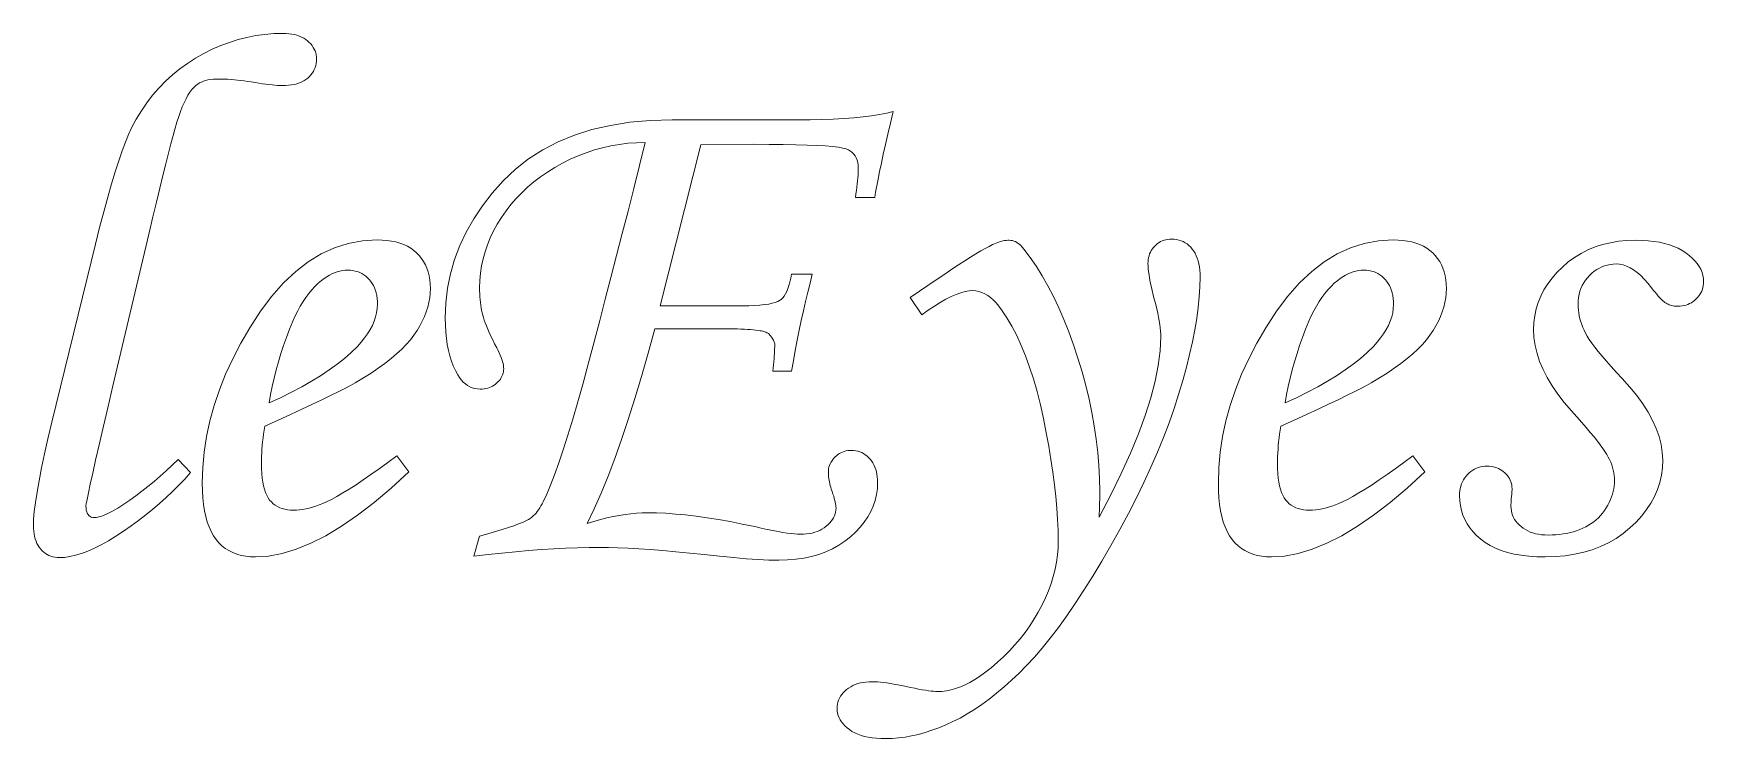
# Model space of a CAD drawing. Extents: x 271.3 to 348.6, y 599.8 to 618.
# Drawn here: x 305.63 to 348.59, y 599.9 to 618.04 of the extents above; entities that cross this region are included whole.
import ezdxf

# ---------------------------------------------------------------- set-up
doc = ezdxf.new("R2010")
doc.units = 0

msp = doc.modelspace()

# ---------------------------------------------------------------- linework, layer by layer
at = {"color": 7, "lineweight": 13}
for points in [[(309.353882, 607.079102), (309.672913, 606.741272), (309.523865, 606.577576), (309.369476, 606.416809), (309.209717, 606.258911), (309.044617, 606.103943), (308.874146, 605.951904), (308.698364, 605.802734), (308.517212, 605.656494), (308.330719, 605.513184), (308.138885, 605.372742), (307.941681, 605.235229), (307.745331, 605.106018), (307.55603, 604.990356), (307.373749, 604.888306), (307.198517, 604.799866), (307.030334, 604.725037), (306.869171, 604.663818), (306.715057, 604.61615), (306.567963, 604.582153), (306.427917, 604.561768), (306.294891, 604.554932), (306.237762, 604.557129), (306.182678, 604.563782), (306.129669, 604.574829), (306.078705, 604.59021), (306.029816, 604.610107), (305.983002, 604.634338), (305.938232, 604.663025), (305.895538, 604.696106), (305.854919, 604.733582), (305.816345, 604.775452), (305.780701, 604.821228), (305.748779, 604.870239), (305.720642, 604.922546), (305.696228, 604.978149), (305.675598, 605.037048), (305.658722, 605.099182), (305.645569, 605.164612), (305.6362, 605.233398), (305.630554, 605.305359), (305.628693, 605.380676), (305.634491, 605.546936), (305.651947, 605.745544), (305.68103, 605.976318), (305.721771, 606.239441), (305.774139, 606.534851), (305.838135, 606.862488), (305.913757, 607.222473), (306.001007, 607.614685), (306.099915, 608.039185), (306.210449, 608.495972), (307.223846, 612.615295), (307.332794, 613.04718), (307.438171, 613.449646), (307.539978, 613.822632), (307.638245, 614.166138), (307.73291, 614.480225), (307.824036, 614.764832), (307.91156, 615.019958), (307.995544, 615.245605), (308.075958, 615.441833), (308.152802, 615.608582), (308.273987, 615.834229), (308.404846, 616.049561), (308.54538, 616.254639), (308.695557, 616.449341), (308.855408, 616.633728), (309.024902, 616.807739), (309.204071, 616.971497), (309.392914, 617.124939), (309.591431, 617.268005), (309.799591, 617.400818), (310.013763, 617.522034), (310.230286, 617.630493), (310.449158, 617.726196), (310.67038, 617.809143), (310.893921, 617.879333), (311.119843, 617.936768), (311.348083, 617.981445), (311.578674, 618.013367), (311.811615, 618.032471), (312.046906, 618.038879), (312.125885, 618.036926), (312.201355, 618.031189), (312.273376, 618.021545), (312.341919, 618.008118), (312.407013, 617.990784), (312.468597, 617.969604), (312.526733, 617.94458), (312.58139, 617.915771), (312.632568, 617.883057), (312.680298, 617.846497), (312.723969, 617.807251), (312.763062, 617.766357), (312.797546, 617.723938), (312.827423, 617.679871), (312.852722, 617.634216), (312.873413, 617.586975), (312.889496, 617.538147), (312.901001, 617.487671), (312.907898, 617.435669), (312.910187, 617.382019), (312.907928, 617.323059), (312.901184, 617.266235), (312.889923, 617.211609), (312.874146, 617.159058), (312.853882, 617.108765), (312.829102, 617.060547), (312.799835, 617.014526), (312.766052, 616.970642), (312.727783, 616.928955), (312.684998, 616.889404), (312.637878, 616.852844), (312.586639, 616.820129), (312.531281, 616.791321), (312.471802, 616.766296), (312.408173, 616.745117), (312.340424, 616.727844), (312.268555, 616.714355), (312.192535, 616.704712), (312.112427, 616.698975), (312.028137, 616.697021), (311.969513, 616.697998), (311.906158, 616.700806), (311.838135, 616.705505), (311.765411, 616.712036), (311.687988, 616.72052), (311.605896, 616.730835), (311.519104, 616.743042), (311.427612, 616.75708), (311.331421, 616.773071), (311.23056, 616.790894), (311.141144, 616.805115), (311.05304, 616.817871), (310.966248, 616.829163), (310.880737, 616.838928), (310.79657, 616.847168), (310.713715, 616.853943), (310.632172, 616.859192), (310.551941, 616.862915), (310.473053, 616.865173), (310.395447, 616.865967), (310.320374, 616.86438), (310.249054, 616.859558), (310.181519, 616.851563), (310.117676, 616.840393), (310.057648, 616.82605), (310.001343, 616.808533), (309.948792, 616.787781), (309.899994, 616.763855), (309.85495, 616.736755), (309.81366, 616.706421), (309.759766, 616.656433), (309.706879, 616.596436), (309.655029, 616.52655), (309.604248, 616.446716), (309.554443, 616.356873), (309.505707, 616.257141), (309.458008, 616.147461), (309.411316, 616.027832), (309.365662, 615.898254), (309.321045, 615.758728), (309.27417, 615.600098), (309.221771, 615.413391), (309.163818, 615.198547), (309.100342, 614.955505), (309.031342, 614.684326), (308.956787, 614.38501), (308.876709, 614.057495), (308.791077, 613.701843), (308.699921, 613.318115), (308.60321, 612.906189), (307.674255, 608.974548), (307.542328, 608.411621), (307.424286, 607.905212), (307.320129, 607.455261), (307.229858, 607.061829), (307.153473, 606.724854), (307.091003, 606.444397), (307.042389, 606.220398), (307.00766, 606.052917), (306.986847, 605.941895), (306.979889, 605.88739), (306.982056, 605.830322), (306.988525, 605.779297), (306.999329, 605.734253), (307.014404, 605.695251), (307.033844, 605.66217), (307.057587, 605.635193), (307.085632, 605.614136), (307.118011, 605.599121), (307.154694, 605.590149), (307.195709, 605.587097), (307.238861, 605.589539), (307.285797, 605.596863), (307.336456, 605.60907), (307.390869, 605.62616), (307.449066, 605.648132), (307.510986, 605.674927), (307.57666, 605.706665), (307.646118, 605.743286), (307.719299, 605.784729), (307.796234, 605.831116), (307.952026, 605.931396), (308.107788, 606.03717), (308.26355, 606.148315), (308.419312, 606.264954), (308.575073, 606.387085), (308.730835, 606.514587), (308.886597, 606.647522), (309.042358, 606.78595), (309.19812, 606.92981)], [(327.266754, 613.816345), (326.76944, 613.816345), (326.783691, 613.910095), (326.796448, 613.999878), (326.807709, 614.085754), (326.817474, 614.167664), (326.825745, 614.245667), (326.832489, 614.319702), (326.837738, 614.389771), (326.841492, 614.455933), (326.84375, 614.518127), (326.844513, 614.576416), (326.84137, 614.648865), (326.83194, 614.716187), (326.816223, 614.778381), (326.79422, 614.835388), (326.76593, 614.887207), (326.731323, 614.933899), (326.69046, 614.975403), (326.643311, 615.01178), (326.589874, 615.042969), (326.530151, 615.069031), (326.44989, 615.091309), (326.334778, 615.111267), (326.184906, 615.128845), (326.000183, 615.144104), (325.78067, 615.156982), (325.526337, 615.167542), (325.237183, 615.175781), (324.913208, 615.181641), (324.554443, 615.18512), (324.160858, 615.18634), (322.790894, 615.176941), (321.749329, 611.02948), (323.691681, 611.02948), (323.86853, 611.030823), (324.031189, 611.034912), (324.179657, 611.041748), (324.313995, 611.05127), (324.434143, 611.063477), (324.540131, 611.078491), (324.631958, 611.09613), (324.709595, 611.116577), (324.773071, 611.139709), (324.822388, 611.165527), (324.863434, 611.196838), (324.90213, 611.236267), (324.938507, 611.283936), (324.972534, 611.339722), (325.004181, 611.403625), (325.033508, 611.475769), (325.060486, 611.55603), (325.085114, 611.64447), (325.107391, 611.741089), (325.12735, 611.845825), (325.662201, 611.845825), (325.602783, 611.616516), (325.544708, 611.38269), (325.487946, 611.144348), (325.432495, 610.901489), (325.378357, 610.654175), (325.325531, 610.402283), (325.274017, 610.145935), (325.223816, 609.885071), (325.174927, 609.619751), (325.12735, 609.349854), (324.648804, 609.349854), (324.657715, 609.436096), (324.66568, 609.518372), (324.672729, 609.596741), (324.678833, 609.671143), (324.68399, 609.741638), (324.688202, 609.808167), (324.691467, 609.870728), (324.693817, 609.929382), (324.695251, 609.98407), (324.695709, 610.034851), (324.694397, 610.055969), (324.69046, 610.078003), (324.683899, 610.101013), (324.674683, 610.124939), (324.662872, 610.14978), (324.648407, 610.175598), (324.631348, 610.202332), (324.611633, 610.230042), (324.589294, 610.258667), (324.564331, 610.288208), (324.550079, 610.302734), (324.533569, 610.316345), (324.514801, 610.329041), (324.493774, 610.340759), (324.47052, 610.351563), (324.444977, 610.361389), (324.417206, 610.3703), (324.387177, 610.378296), (324.354919, 610.385315), (324.320374, 610.391418), (324.266876, 610.40033), (324.207764, 610.408325), (324.143036, 610.415344), (324.072662, 610.421448), (323.996643, 610.426575), (323.915009, 610.430847), (323.827759, 610.434082), (323.734863, 610.436462), (323.636322, 610.437866), (323.532166, 610.438354), (321.608582, 610.438354), (321.440887, 609.814026), (321.271912, 609.217346), (321.101593, 608.648254), (320.929962, 608.10675), (320.757019, 607.592834), (320.582794, 607.106506), (320.407227, 606.647705), (320.230347, 606.216553), (320.052155, 605.812988), (319.87265, 605.437012), (320.045227, 605.488708), (320.213837, 605.534973), (320.37851, 605.575745), (320.539246, 605.611145), (320.696045, 605.641052), (320.848907, 605.665588), (320.997803, 605.684631), (321.142792, 605.698242), (321.283813, 605.70636), (321.420898, 605.709106), (321.651184, 605.705566), (321.891571, 605.694824), (322.14212, 605.677002), (322.402771, 605.652039), (322.673584, 605.619995), (322.954529, 605.58075), (323.245605, 605.534363), (323.546814, 605.480896), (323.858154, 605.420288), (324.179626, 605.352539), (324.346741, 605.315125), (324.502777, 605.281616), (324.647766, 605.252014), (324.781677, 605.22644), (324.90448, 605.204773), (325.016235, 605.187012), (325.116943, 605.173218), (325.206543, 605.163391), (325.285095, 605.157471), (325.352539, 605.155518), (325.433533, 605.157532), (325.511322, 605.163757), (325.585907, 605.174072), (325.657318, 605.188538), (325.725525, 605.207092), (325.790558, 605.229797), (325.852386, 605.256653), (325.911041, 605.287598), (325.966492, 605.322693), (326.018768, 605.361938), (326.066895, 605.403748), (326.109985, 605.446777), (326.14798, 605.490845), (326.180908, 605.536072), (326.208771, 605.582458), (326.231567, 605.629883), (326.249329, 605.678528), (326.261993, 605.728271), (326.269592, 605.779114), (326.272125, 605.831116), (326.270905, 605.862976), (326.267242, 605.898682), (326.261139, 605.938049), (326.252594, 605.981201), (326.241608, 606.028137), (326.22821, 606.078796), (326.212341, 606.13324), (326.194031, 606.191406), (326.173309, 606.253357), (326.150146, 606.319031), (326.135864, 606.365662), (326.123108, 606.411743), (326.111847, 606.457275), (326.102081, 606.502197), (326.093842, 606.54657), (326.087067, 606.590393), (326.081818, 606.633667), (326.078064, 606.676331), (326.075806, 606.718506), (326.075073, 606.760071), (326.076813, 606.802734), (326.082001, 606.844482), (326.090698, 606.885315), (326.102844, 606.925171), (326.118469, 606.964111), (326.137573, 607.002136), (326.160126, 607.039185), (326.186157, 607.075317), (326.215668, 607.110535), (326.248657, 607.144775), (326.284088, 607.17688), (326.320923, 607.205566), (326.359131, 607.230896), (326.398804, 607.252869), (326.43985, 607.271423), (326.4823, 607.286621), (326.526184, 607.298462), (326.571442, 607.306885), (326.618134, 607.311951), (326.666229, 607.31366), (326.723419, 607.311401), (326.778625, 607.304688), (326.831879, 607.293396), (326.883179, 607.277649), (326.932465, 607.257385), (326.979797, 607.232605), (327.025177, 607.203308), (327.068573, 607.169556), (327.110016, 607.131226), (327.149475, 607.08844), (327.186005, 607.041931), (327.218719, 606.992371), (327.247559, 606.939819), (327.272583, 606.884277), (327.293732, 606.825745), (327.311035, 606.76416), (327.324524, 606.699646), (327.334137, 606.63208), (327.339905, 606.561523), (327.341827, 606.487915), (327.334839, 606.330383), (327.313843, 606.176758), (327.2789, 606.0271), (327.22998, 605.881409), (327.167053, 605.739624), (327.090149, 605.601746), (326.999268, 605.467834), (326.894409, 605.337891), (326.775574, 605.211914), (326.642761, 605.089783), (326.498474, 604.975708), (326.345306, 604.873596), (326.183197, 604.783508), (326.012207, 604.705444), (325.832275, 604.639404), (325.643433, 604.585327), (325.445679, 604.543335), (325.239014, 604.513306), (325.023438, 604.4953), (324.79892, 604.489258), (324.675629, 604.490295), (324.545959, 604.493408), (324.409882, 604.498535), (324.267456, 604.505798), (324.118622, 604.515076), (323.96344, 604.526428), (323.801849, 604.539856), (323.633881, 604.555359), (323.459534, 604.572876), (323.278809, 604.592468), (322.884888, 604.635254), (322.510132, 604.673584), (322.15451, 604.707336), (321.818024, 604.736633), (321.500671, 604.761414), (321.202454, 604.781677), (320.923401, 604.797424), (320.663483, 604.808655), (320.422699, 604.81543), (320.20108, 604.817688), (319.91864, 604.81543), (319.626801, 604.808655), (319.325592, 604.797424), (319.015015, 604.781677), (318.695038, 604.761414), (318.365692, 604.736633), (318.026947, 604.707336), (317.678833, 604.673584), (317.32132, 604.635254), (316.954407, 604.592468), (317.104553, 605.108582), (317.316895, 605.168884), (317.511047, 605.225891), (317.686981, 605.279602), (317.844727, 605.330017), (317.984253, 605.377197), (318.105591, 605.421021), (318.20871, 605.461609), (318.29361, 605.498901), (318.360321, 605.532959), (318.408844, 605.56366), (318.447601, 605.594116), (318.485046, 605.627258), (318.521179, 605.663147), (318.555969, 605.701782), (318.589478, 605.743103), (318.621674, 605.78717), (318.652527, 605.833984), (318.682098, 605.883423), (318.710327, 605.935669), (318.737274, 605.990601), (318.830017, 606.186829), (318.928131, 606.418884), (319.031586, 606.686768), (319.140381, 606.990479), (319.254517, 607.330078), (319.374023, 607.705505), (319.498871, 608.11676), (319.629059, 608.563904), (319.764587, 609.046875), (319.905487, 609.565674), (320.049286, 610.105408), (320.193573, 610.651123), (320.338318, 611.202881), (320.483521, 611.76062), (320.629181, 612.324402), (320.77533, 612.894165), (320.921936, 613.46991), (321.069031, 614.051697), (321.216583, 614.639465), (321.364624, 615.233215), (321.140625, 615.227905), (320.919098, 615.211853), (320.699982, 615.18512), (320.483337, 615.147644), (320.269104, 615.099548), (320.057312, 615.04071), (319.847961, 614.97113), (319.641052, 614.89093), (319.436615, 614.799988), (319.234589, 614.698364), (319.038177, 614.588196), (318.850616, 614.471497), (318.671875, 614.348328), (318.501923, 614.218689), (318.34082, 614.082581), (318.188538, 613.940002), (318.045044, 613.790955), (317.9104, 613.635437), (317.784576, 613.47345), (317.667542, 613.304932), (317.560577, 613.132324), (317.464874, 612.957947), (317.380432, 612.781799), (317.307251, 612.603821), (317.2453, 612.424072), (317.194641, 612.242554), (317.155212, 612.059265), (317.127075, 611.874146), (317.110199, 611.687317), (317.104553, 611.498657), (317.105347, 611.419006), (317.107758, 611.34137), (317.111725, 611.265869), (317.11731, 611.192383), (317.124512, 611.120972), (317.13327, 611.051636), (317.143646, 610.984375), (317.155609, 610.919128), (317.169159, 610.855957), (317.184326, 610.794922), (317.202271, 610.732422), (317.224274, 610.665039), (317.250336, 610.592773), (317.280396, 610.515625), (317.314514, 610.433655), (317.352661, 610.346741), (317.394836, 610.255005), (317.44104, 610.158325), (317.491302, 610.056824), (317.545563, 609.950378), (317.579437, 609.885925), (317.609741, 609.823914), (317.636505, 609.764343), (317.659668, 609.707153), (317.679291, 609.652466), (317.695343, 609.60022), (317.707825, 609.550354), (317.716736, 609.502991), (317.722076, 609.458069), (317.723846, 609.415527), (317.722107, 609.374756), (317.716919, 609.334839), (317.708252, 609.295898), (317.696075, 609.257874), (317.68045, 609.220825), (317.661377, 609.184692), (317.638794, 609.149536), (317.612762, 609.115295), (317.583252, 609.08197), (317.550262, 609.049561), (317.51474, 609.019287), (317.477631, 608.992188), (317.438934, 608.968262), (317.398621, 608.94751), (317.35675, 608.929932), (317.313232, 608.915588), (317.268158, 608.904419), (317.221466, 608.896484), (317.173187, 608.891663), (317.123322, 608.890076), (317.051636, 608.893738), (316.982941, 608.904724), (316.917267, 608.923035), (316.854584, 608.948608), (316.794891, 608.981567), (316.73822, 609.02179), (316.68457, 609.069397), (316.633881, 609.124268), (316.586212, 609.186523), (316.541565, 609.256042), (316.480927, 609.366821), (316.426697, 609.485352), (316.378845, 609.611572), (316.337372, 609.745483), (316.302277, 609.887085), (316.27356, 610.036377), (316.251221, 610.193359), (316.235291, 610.358032), (316.225708, 610.530396), (316.222534, 610.710449), (316.237427, 611.100525), (316.282196, 611.482483), (316.356812, 611.856445), (316.461243, 612.22229), (316.59552, 612.580078), (316.759613, 612.92981), (316.953583, 613.271484), (317.177368, 613.605042), (317.431, 613.930542), (317.714478, 614.247986), (318.026489, 614.545715), (318.365692, 614.812134), (318.732117, 615.04718), (319.125732, 615.250854), (319.54657, 615.423279), (319.994629, 615.56427), (320.46991, 615.67395), (320.972382, 615.752319), (321.502075, 615.799316), (322.05899, 615.815002), (325.277466, 615.815002), (325.602783, 615.817139), (325.910675, 615.823608), (326.20108, 615.834412), (326.47406, 615.849548), (326.729553, 615.868958), (326.967621, 615.8927), (327.188202, 615.920776), (327.391357, 615.953125), (327.577057, 615.989807), (327.7453, 616.030823), (327.672974, 615.728333), (327.606049, 615.443787), (327.544586, 615.177307), (327.488586, 614.928833), (327.437988, 614.698364), (327.392853, 614.485962), (327.35318, 614.291504), (327.318909, 614.115112), (327.290131, 613.956726)], [(314.974518, 607.172913), (315.28418, 606.760071), (314.830963, 606.344666), (314.390869, 605.972961), (313.963928, 605.64502), (313.55014, 605.360779), (313.149475, 605.1203), (312.761932, 604.923523), (312.387543, 604.770508), (312.026276, 604.661194), (311.678162, 604.595581), (311.34317, 604.57373), (311.213074, 604.578247), (311.089233, 604.591736), (310.97171, 604.614258), (310.860474, 604.645813), (310.755524, 604.68634), (310.65686, 604.73584), (310.564484, 604.794434), (310.478394, 604.862), (310.39859, 604.938538), (310.325073, 605.024109), (310.258209, 605.119629), (310.198395, 605.226074), (310.145599, 605.343323), (310.099854, 605.471497), (310.061157, 605.610596), (310.02948, 605.760559), (310.004852, 605.921387), (309.987274, 606.093079), (309.976715, 606.275696), (309.973206, 606.469177), (309.985382, 606.870605), (310.021973, 607.271606), (310.082977, 607.672302), (310.168365, 608.072571), (310.278137, 608.472534), (310.412323, 608.87207), (310.570923, 609.27124), (310.753876, 609.670044), (310.961243, 610.06842), (311.193024, 610.466492), (311.472382, 610.896118), (311.762421, 611.280579), (312.063141, 611.619812), (312.374573, 611.913757), (312.696716, 612.162537), (313.029541, 612.366028), (313.373077, 612.524353), (313.727295, 612.63739), (314.092224, 612.705261), (314.467834, 612.727905), (314.597931, 612.724548), (314.721741, 612.714539), (314.839264, 612.697876), (314.9505, 612.674561), (315.05545, 612.644592), (315.154114, 612.607971), (315.246521, 612.564636), (315.332611, 612.514709), (315.412415, 612.458069), (315.485931, 612.394775), (315.552795, 612.325684), (315.61261, 612.251587), (315.665375, 612.172546), (315.711121, 612.088501), (315.749817, 611.999512), (315.781494, 611.905518), (315.806122, 611.80658), (315.82373, 611.702637), (315.83429, 611.59375), (315.837799, 611.479858), (315.833588, 611.358093), (315.820923, 611.236694), (315.799805, 611.115601), (315.770233, 610.994934), (315.732239, 610.874634), (315.685791, 610.754761), (315.63089, 610.635193), (315.567566, 610.516052), (315.495789, 610.397217), (315.415558, 610.278809), (315.324432, 610.160095), (315.220001, 610.040466), (315.102234, 609.919922), (314.971161, 609.798401), (314.826752, 609.675903), (314.669006, 609.552551), (314.497955, 609.428223), (314.313568, 609.302917), (314.115845, 609.176758), (313.904816, 609.049561), (313.7836, 608.982666), (313.637573, 608.905823), (313.466797, 608.819031), (313.271271, 608.72229), (313.050934, 608.615601), (312.805847, 608.498962), (312.53598, 608.372375), (312.241333, 608.23584), (311.921936, 608.089417), (311.577759, 607.932983), (311.561707, 607.832092), (311.547333, 607.732178), (311.534668, 607.633179), (311.523712, 607.535095), (311.514404, 607.437988), (311.506805, 607.341797), (311.500885, 607.246582), (311.496674, 607.152283), (311.494141, 607.058899), (311.493286, 606.966492), (311.495422, 606.83728), (311.50174, 606.716125), (311.512299, 606.603088), (311.527069, 606.498047), (311.546082, 606.401123), (311.569305, 606.312256), (311.596741, 606.231506), (311.628418, 606.158752), (311.664307, 606.094116), (311.704407, 606.037537), (311.748566, 605.98761), (311.79657, 605.942932), (311.848419, 605.903503), (311.904114, 605.869385), (311.963623, 605.840454), (312.027008, 605.816833), (312.094238, 605.798462), (312.165344, 605.785278), (312.240265, 605.777405), (312.319031, 605.77478), (312.396729, 605.776978), (312.475922, 605.783447), (312.55661, 605.794189), (312.638824, 605.809326), (312.722534, 605.828735), (312.807709, 605.852478), (312.894409, 605.880554), (312.982635, 605.912903), (313.072327, 605.949585), (313.163544, 605.990601), (313.293121, 606.05481), (313.434143, 606.130981), (313.586639, 606.219177), (313.750549, 606.319397), (313.925934, 606.431641), (314.112762, 606.555847), (314.311035, 606.692139), (314.520752, 606.840393), (314.741913, 607.00061)], [(328.477203, 610.80426), (328.176941, 611.2453), (328.871307, 611.714478), (329.067993, 611.848389), (329.252655, 611.972351), (329.425293, 612.086304), (329.585938, 612.190369), (329.734589, 612.284485), (329.871216, 612.368652), (329.995819, 612.442932), (330.108398, 612.507202), (330.209015, 612.561523), (330.297577, 612.605896), (330.344116, 612.627258), (330.389923, 612.646423), (330.434967, 612.66333), (330.479248, 612.677979), (330.522797, 612.690369), (330.565582, 612.7005), (330.607605, 612.708374), (330.648895, 612.713989), (330.689423, 612.717346), (330.729218, 612.718506), (330.768433, 612.716248), (330.807281, 612.709473), (330.845764, 612.698242), (330.88385, 612.682434), (330.92157, 612.66217), (330.958923, 612.63739), (330.995911, 612.608154), (331.032501, 612.574341), (331.068726, 612.536072), (331.104553, 612.493286), (331.26709, 612.27771), (331.424347, 612.047607), (331.576355, 611.802917), (331.723114, 611.543701), (331.864624, 611.269958), (332.000854, 610.981628), (332.131836, 610.678772), (332.257568, 610.361389), (332.378082, 610.02948), (332.493286, 609.682983), (332.600281, 609.330322), (332.695984, 608.979797), (332.780426, 608.631409), (332.853607, 608.285217), (332.915558, 607.941162), (332.966217, 607.599304), (333.005615, 607.259583), (333.033783, 606.921997), (333.050659, 606.586609), (333.056305, 606.253357), (333.056122, 606.207947), (333.055542, 606.15802), (333.054596, 606.103577), (333.053284, 606.044678), (333.051605, 605.981201), (333.04953, 605.913269), (333.047119, 605.840881), (333.044281, 605.763916), (333.041107, 605.682434), (333.037537, 605.596497), (333.338837, 606.168152), (333.608398, 606.715759), (333.846283, 607.23938), (334.052429, 607.738892), (334.226868, 608.214478), (334.369598, 608.666016), (334.480591, 609.093506), (334.559875, 609.497009), (334.607483, 609.876465), (334.623322, 610.231873), (334.621735, 610.305542), (334.616943, 610.383911), (334.608948, 610.46698), (334.597809, 610.554688), (334.583435, 610.647095), (334.565887, 610.744202), (334.545166, 610.846069), (334.52124, 610.952515), (334.49411, 611.063721), (334.463806, 611.179626), (334.431702, 611.307251), (334.403015, 611.427368), (334.377655, 611.539917), (334.355713, 611.64502), (334.337128, 611.742615), (334.32193, 611.832703), (334.31012, 611.915283), (334.301666, 611.990356), (334.2966, 612.057922), (334.294922, 612.117981), (334.296631, 612.171448), (334.301849, 612.223022), (334.310516, 612.272766), (334.322693, 612.320618), (334.338318, 612.366638), (334.357391, 612.410706), (334.379974, 612.452942), (334.406006, 612.493286), (334.435516, 612.531738), (334.468506, 612.568359), (334.504089, 612.602234), (334.541504, 612.632568), (334.580688, 612.659302), (334.621643, 612.682434), (334.664368, 612.702087), (334.708893, 612.71814), (334.755188, 612.730591), (334.803284, 612.739502), (334.85318, 612.744873), (334.904816, 612.746643), (334.969238, 612.74408), (335.031128, 612.736511), (335.090485, 612.723816), (335.147278, 612.706116), (335.201569, 612.683289), (335.253326, 612.655457), (335.302551, 612.622498), (335.349213, 612.584473), (335.393372, 612.541443), (335.434998, 612.493286), (335.473328, 612.440491), (335.507629, 612.383301), (335.537872, 612.321838), (335.564087, 612.256104), (335.586304, 612.185974), (335.604431, 612.111572), (335.618561, 612.032837), (335.628662, 611.949829), (335.634705, 611.862427), (335.636719, 611.770752), (335.631195, 611.522705), (335.614594, 611.262756), (335.586914, 610.990845), (335.548157, 610.707092), (335.498322, 610.411377), (335.437439, 610.103699), (335.365448, 609.78418), (335.28241, 609.452698), (335.188293, 609.109314), (335.083099, 608.754028), (334.966064, 608.390015), (334.836334, 608.02063), (334.693939, 607.645752), (334.538879, 607.265442), (334.371155, 606.8797), (334.190735, 606.488464), (333.997681, 606.091858), (333.791962, 605.689758), (333.573547, 605.282288), (333.342499, 604.869324), (333.107147, 604.464294), (332.875946, 604.080688), (332.648865, 603.718506), (332.425934, 603.377686), (332.207092, 603.058289), (331.992401, 602.760315), (331.78186, 602.483643), (331.575409, 602.228455), (331.373108, 601.994629), (331.174927, 601.782166), (330.979462, 601.586121), (330.785339, 601.40155), (330.592499, 601.228455), (330.401001, 601.066772), (330.210785, 600.916565), (330.021912, 600.777771), (329.83432, 600.650452), (329.648071, 600.534546), (329.463135, 600.430115), (329.27948, 600.337097), (329.097504, 600.254211), (328.91748, 600.180054), (328.739441, 600.114624), (328.563354, 600.057861), (328.389252, 600.009888), (328.217102, 599.970581), (328.046936, 599.940063), (327.878723, 599.918274), (327.712524, 599.905151), (327.548248, 599.900818), (327.427429, 599.903076), (327.312744, 599.909973), (327.204132, 599.921509), (327.101593, 599.937561), (327.005188, 599.958252), (326.914886, 599.983582), (326.830658, 600.013428), (326.752563, 600.047913), (326.680542, 600.087036), (326.614624, 600.130676), (326.554871, 600.177551), (326.501434, 600.226196), (326.454285, 600.276672), (326.413422, 600.328857), (326.378845, 600.382874), (326.350555, 600.43866), (326.328552, 600.496216), (326.312836, 600.555542), (326.303406, 600.616699), (326.300262, 600.679626), (326.302704, 600.735107), (326.310028, 600.789001), (326.322205, 600.84137), (326.339294, 600.892029), (326.361267, 600.941162), (326.388092, 600.988708), (326.4198, 601.034668), (326.456421, 601.078979), (326.497864, 601.121704), (326.54425, 601.162842), (326.594727, 601.201172), (326.64859, 601.235474), (326.705811, 601.265747), (326.766418, 601.291992), (326.830414, 601.314148), (326.897797, 601.332336), (326.968567, 601.346436), (327.042664, 601.356506), (327.120178, 601.36261), (327.20108, 601.364624), (327.267212, 601.363403), (327.338074, 601.359741), (327.413605, 601.353638), (327.493835, 601.345093), (327.578735, 601.334106), (327.668365, 601.320679), (327.762665, 601.30481), (327.861664, 601.28656), (327.965332, 601.265808), (328.07373, 601.242615), (328.188202, 601.217651), (328.295166, 601.195313), (328.394653, 601.175598), (328.486603, 601.158569), (328.571045, 601.144104), (328.64798, 601.132263), (328.717438, 601.123047), (328.779358, 601.116516), (328.833771, 601.112549), (328.880707, 601.111267), (328.995819, 601.116028), (329.112274, 601.130371), (329.230042, 601.154297), (329.349121, 601.187805), (329.469513, 601.230896), (329.591217, 601.283508), (329.714233, 601.345764), (329.838562, 601.417542), (329.964203, 601.498901), (330.091156, 601.589783), (330.262054, 601.723694), (330.425751, 601.862671), (330.582214, 602.006714), (330.731476, 602.155823), (330.873474, 602.309998), (331.008301, 602.469238), (331.135864, 602.633545), (331.256195, 602.802917), (331.369293, 602.977356), (331.475189, 603.15686), (331.572357, 603.33905), (331.659302, 603.521667), (331.736023, 603.704651), (331.80249, 603.888), (331.858734, 604.071716), (331.904785, 604.255798), (331.940582, 604.440308), (331.966125, 604.625122), (331.981476, 604.810364), (331.986603, 604.995972), (331.982788, 605.262085), (331.971375, 605.538696), (331.952393, 605.825867), (331.925781, 606.123474), (331.891602, 606.431641), (331.849792, 606.750305), (331.800385, 607.079468), (331.743378, 607.419128), (331.678772, 607.769348), (331.606567, 608.130005), (331.527405, 608.487366), (331.441986, 608.827393), (331.35025, 609.150208), (331.252258, 609.455688), (331.147949, 609.743958), (331.037354, 610.014954), (330.920502, 610.268677), (330.797333, 610.505127), (330.667908, 610.724365), (330.532166, 610.92627), (330.46225, 611.020752), (330.391418, 611.105286), (330.319641, 611.179871), (330.246918, 611.244568), (330.173248, 611.299255), (330.098663, 611.343994), (330.023132, 611.378845), (329.946655, 611.403687), (329.869232, 611.41864), (329.790894, 611.423584), (329.694977, 611.417419), (329.591217, 611.398804), (329.479553, 611.367859), (329.359985, 611.324524), (329.232574, 611.268738), (329.09726, 611.200623), (328.954071, 611.120117), (328.803009, 611.027222), (328.644043, 610.921936)], [(341.107239, 607.172913), (341.41687, 606.760071), (340.963684, 606.344666), (340.52359, 605.972961), (340.096649, 605.64502), (339.682831, 605.360779), (339.282166, 605.1203), (338.894653, 604.923523), (338.520233, 604.770508), (338.158966, 604.661194), (337.810852, 604.595581), (337.475861, 604.57373), (337.345764, 604.578247), (337.221954, 604.591736), (337.104431, 604.614258), (336.993195, 604.645813), (336.888245, 604.68634), (336.789551, 604.73584), (336.697205, 604.794434), (336.611084, 604.862), (336.531281, 604.938538), (336.457764, 605.024109), (336.39093, 605.119629), (336.331085, 605.226074), (336.27832, 605.343323), (336.232574, 605.471497), (336.193848, 605.610596), (336.162201, 605.760559), (336.137573, 605.921387), (336.119965, 606.093079), (336.109406, 606.275696), (336.105896, 606.469177), (336.118103, 606.870605), (336.154694, 607.271606), (336.215698, 607.672302), (336.301086, 608.072571), (336.410858, 608.472534), (336.545044, 608.87207), (336.703613, 609.27124), (336.886597, 609.670044), (337.093964, 610.06842), (337.325745, 610.466492), (337.605072, 610.896118), (337.895111, 611.280579), (338.195862, 611.619812), (338.507294, 611.913757), (338.829407, 612.162537), (339.162262, 612.366028), (339.505768, 612.524353), (339.859985, 612.63739), (340.224915, 612.705261), (340.600525, 612.727905), (340.730652, 612.724548), (340.854431, 612.714539), (340.971985, 612.697876), (341.083221, 612.674561), (341.188171, 612.644592), (341.286835, 612.607971), (341.379211, 612.564636), (341.465302, 612.514709), (341.545105, 612.458069), (341.618622, 612.394775), (341.685486, 612.325684), (341.7453, 612.251587), (341.798096, 612.172546), (341.843842, 612.088501), (341.882538, 611.999512), (341.914215, 611.905518), (341.938843, 611.80658), (341.956421, 611.702637), (341.96698, 611.59375), (341.97052, 611.479858), (341.966278, 611.358093), (341.953613, 611.236694), (341.932495, 611.115601), (341.902954, 610.994934), (341.864929, 610.874634), (341.818481, 610.754761), (341.763611, 610.635193), (341.700256, 610.516052), (341.628479, 610.397217), (341.548248, 610.278809), (341.457153, 610.160095), (341.352722, 610.040466), (341.234924, 609.919922), (341.103851, 609.798401), (340.959442, 609.675903), (340.801697, 609.552551), (340.630646, 609.428223), (340.446289, 609.302917), (340.248566, 609.176758), (340.037537, 609.049561), (339.91629, 608.982666), (339.770294, 608.905823), (339.599518, 608.819031), (339.403961, 608.72229), (339.183655, 608.615601), (338.938538, 608.498962), (338.668701, 608.372375), (338.374054, 608.23584), (338.054626, 608.089417), (337.710449, 607.932983), (337.694397, 607.832092), (337.680054, 607.732178), (337.667389, 607.633179), (337.656403, 607.535095), (337.647125, 607.437988), (337.639526, 607.341797), (337.633606, 607.246582), (337.629395, 607.152283), (337.626831, 607.058899), (337.626007, 606.966492), (337.628113, 606.83728), (337.63446, 606.716125), (337.64502, 606.603088), (337.65979, 606.498047), (337.678772, 606.401123), (337.702026, 606.312256), (337.729462, 606.231506), (337.761108, 606.158752), (337.796997, 606.094116), (337.837128, 606.037537), (337.881287, 605.98761), (337.92926, 605.942932), (337.98111, 605.903503), (338.036804, 605.869385), (338.096344, 605.840454), (338.159729, 605.816833), (338.226959, 605.798462), (338.298035, 605.785278), (338.372955, 605.777405), (338.451721, 605.77478), (338.529419, 605.776978), (338.608643, 605.783447), (338.689331, 605.794189), (338.771515, 605.809326), (338.855225, 605.828735), (338.94043, 605.852478), (339.02713, 605.880554), (339.115326, 605.912903), (339.205017, 605.949585), (339.296234, 605.990601), (339.425842, 606.05481), (339.566864, 606.130981), (339.71933, 606.219177), (339.88327, 606.319397), (340.058655, 606.431641), (340.245483, 606.555847), (340.443726, 606.692139), (340.653442, 606.840393), (340.874634, 607.00061)], [(346.840485, 612.718506), (347.003693, 612.715271), (347.159332, 612.705566), (347.307343, 612.689331), (347.447754, 612.666687), (347.580597, 612.637573), (347.705811, 612.601929), (347.823425, 612.559875), (347.933472, 612.511292), (348.035889, 612.456299), (348.130676, 612.394775), (348.217163, 612.329041), (348.294525, 612.261353), (348.362793, 612.19165), (348.421936, 612.119995), (348.472015, 612.046387), (348.51297, 611.970825), (348.54483, 611.89325), (348.567566, 611.813721), (348.581238, 611.732239), (348.585785, 611.648804), (348.583862, 611.598755), (348.578094, 611.550049), (348.568481, 611.502686), (348.554993, 611.456604), (348.537689, 611.411865), (348.516541, 611.368408), (348.491516, 611.326294), (348.462677, 611.285461), (348.429962, 611.245972), (348.393433, 611.207764), (348.354156, 611.172119), (348.313293, 611.140198), (348.270813, 611.112061), (348.226776, 611.087646), (348.181122, 611.067017), (348.133881, 611.05011), (348.085052, 611.036987), (348.034607, 611.027588), (347.982574, 611.021973), (347.928955, 611.020081), (347.893768, 611.020874), (347.859497, 611.023315), (347.826202, 611.027283), (347.793823, 611.032837), (347.76239, 611.040039), (347.731903, 611.048828), (347.702332, 611.059204), (347.673706, 611.071167), (347.646057, 611.084717), (347.619293, 611.099854), (347.591919, 611.118225), (347.562256, 611.141357), (347.530334, 611.16925), (347.496185, 611.201965), (347.459778, 611.239441), (347.421112, 611.281738), (347.380188, 611.328796), (347.337036, 611.380615), (347.291626, 611.437256), (347.243958, 611.498657), (347.1521, 611.614563), (347.060425, 611.718201), (346.968933, 611.809692), (346.877625, 611.888977), (346.78653, 611.956116), (346.695618, 612.010986), (346.604858, 612.05365), (346.514313, 612.084167), (346.42395, 612.102478), (346.333771, 612.108582), (346.257721, 612.105591), (346.183472, 612.096741), (346.110962, 612.08197), (346.040283, 612.061279), (345.971344, 612.034668), (345.904205, 612.002136), (345.838867, 611.963745), (345.775269, 611.919434), (345.713501, 611.869141), (345.653473, 611.812988), (345.597321, 611.752441), (345.547058, 611.688965), (345.502747, 611.622559), (345.464294, 611.553284), (345.431793, 611.481079), (345.405212, 611.405945), (345.384521, 611.327942), (345.36972, 611.247009), (345.36087, 611.163147), (345.35791, 611.076416), (345.359802, 610.999695), (345.365417, 610.923462), (345.374786, 610.847656), (345.387939, 610.7724), (345.404816, 610.697571), (345.425476, 610.623169), (345.44986, 610.549316), (345.478027, 610.475891), (345.509918, 610.402893), (345.545563, 610.330444), (345.588837, 610.253723), (345.643524, 610.168091), (345.709686, 610.073547), (345.787292, 609.970093), (345.876343, 609.857727), (345.976837, 609.73645), (346.088776, 609.606262), (346.212158, 609.467163), (346.347015, 609.319153), (346.493286, 609.16217), (346.691193, 608.941895), (346.868256, 608.723816), (347.024475, 608.507996), (347.159882, 608.294434), (347.274475, 608.08313), (347.368195, 607.874023), (347.441101, 607.667236), (347.493164, 607.462646), (347.524414, 607.260376), (347.534851, 607.060303), (347.526398, 606.863892), (347.501068, 606.672424), (347.458862, 606.485901), (347.399719, 606.304382), (347.32373, 606.127869), (347.230835, 605.956238), (347.121033, 605.789673), (346.994385, 605.628052), (346.8508, 605.471375), (346.690338, 605.319702), (346.516571, 605.177979), (346.333008, 605.051147), (346.139709, 604.93927), (345.936676, 604.842285), (345.723846, 604.760193), (345.501282, 604.693054), (345.268951, 604.640869), (345.026855, 604.603577), (344.775024, 604.581177), (344.513397, 604.57373), (344.295807, 604.578247), (344.089661, 604.591919), (343.894958, 604.614685), (343.71167, 604.646545), (343.539886, 604.6875), (343.379517, 604.737549), (343.230591, 604.796692), (343.09314, 604.86499), (342.967102, 604.942322), (342.852539, 605.028809), (342.749146, 605.121948), (342.656616, 605.219299), (342.574982, 605.320862), (342.504242, 605.426697), (342.444366, 605.536682), (342.395386, 605.65094), (342.3573, 605.769409), (342.330078, 605.89209), (342.313751, 606.018982), (342.308319, 606.150146), (342.310364, 606.214661), (342.316559, 606.276978), (342.326904, 606.337036), (342.341339, 606.394836), (342.359924, 606.450378), (342.382629, 606.503723), (342.409454, 606.554749), (342.44043, 606.603516), (342.475525, 606.650085), (342.51474, 606.694336), (342.556976, 606.735352), (342.601074, 606.772034), (342.647034, 606.804443), (342.694916, 606.832458), (342.744629, 606.856201), (342.796234, 606.875671), (342.849731, 606.890747), (342.90509, 606.90155), (342.962341, 606.90802), (343.021454, 606.910156), (343.073242, 606.908447), (343.123535, 606.903259), (343.172333, 606.894531), (343.219604, 606.882385), (343.265411, 606.86676), (343.309692, 606.847717), (343.352478, 606.825134), (343.393768, 606.799072), (343.433563, 606.769592), (343.471863, 606.736572), (343.507507, 606.701233), (343.539398, 606.664734), (343.567566, 606.626953), (343.591949, 606.587952), (343.61261, 606.547729), (343.629486, 606.506348), (343.642639, 606.463684), (343.652008, 606.4198), (343.657654, 606.374695), (343.659515, 606.32843), (343.659332, 606.309082), (343.658752, 606.288635), (343.657837, 606.267029), (343.656525, 606.244324), (343.654816, 606.22052), (343.652771, 606.195557), (343.65033, 606.169434), (343.647522, 606.142273), (343.644318, 606.113892), (343.640747, 606.084473), (343.638977, 606.060425), (343.63736, 606.03717), (343.635956, 606.014648), (343.634735, 605.992859), (343.633728, 605.971863), (343.632874, 605.951599), (343.632202, 605.932068), (343.631744, 605.913269), (343.63147, 605.895264), (343.631348, 605.877991), (343.633972, 605.817017), (343.641876, 605.757874), (343.655029, 605.700684), (343.673401, 605.645325), (343.697052, 605.591797), (343.725952, 605.540222), (343.760101, 605.490479), (343.7995, 605.442627), (343.844177, 605.396667), (343.894104, 605.352539), (343.946655, 605.311523), (344.00293, 605.274841), (344.062988, 605.242493), (344.126801, 605.214417), (344.194366, 605.190674), (344.265686, 605.171265), (344.340759, 605.156128), (344.419556, 605.145386), (344.502136, 605.138855), (344.58847, 605.136719), (344.688599, 605.138489), (344.786255, 605.143677), (344.8815, 605.152344), (344.974304, 605.16449), (345.064667, 605.180115), (345.152588, 605.199219), (345.238098, 605.221802), (345.321106, 605.247803), (345.401733, 605.277344), (345.479889, 605.310303), (345.555145, 605.346802), (345.627014, 605.386902), (345.695526, 605.430542), (345.760651, 605.477722), (345.822388, 605.528503), (345.880737, 605.582825), (345.93573, 605.640686), (345.987335, 605.702148), (346.035583, 605.767212), (346.080444, 605.835754), (346.121429, 605.906128), (346.158112, 605.976318), (346.190491, 606.046509), (346.218536, 606.116516), (346.242279, 606.186462), (346.261719, 606.256348), (346.276825, 606.326111), (346.287598, 606.395813), (346.294067, 606.465332), (346.296234, 606.534851), (346.29422, 606.602417), (346.288177, 606.669983), (346.278076, 606.737549), (346.263977, 606.805115), (346.245819, 606.87262), (346.223633, 606.940186), (346.197388, 607.007751), (346.167114, 607.075317), (346.132813, 607.142883), (346.094482, 607.210449), (346.049133, 607.28241), (345.993713, 607.36322), (345.928284, 607.45282), (345.852783, 607.55127), (345.767273, 607.658508), (345.671692, 607.774597), (345.566071, 607.899475), (345.450439, 608.033203), (345.324738, 608.17572), (345.188995, 608.327087), (345.003601, 608.543945), (344.837708, 608.759094), (344.691315, 608.972534), (344.564453, 609.184326), (344.457092, 609.394409), (344.369263, 609.602844), (344.300964, 609.80957), (344.252167, 610.014587), (344.2229, 610.217896), (344.213135, 610.419556), (344.220551, 610.601196), (344.242798, 610.778198), (344.279846, 610.950623), (344.331726, 611.118408), (344.398438, 611.281677), (344.47998, 611.440308), (344.576355, 611.594299), (344.687561, 611.743774), (344.813568, 611.88855), (344.954407, 612.028809), (345.10672, 612.159851), (345.26709, 612.2771), (345.435516, 612.380554), (345.612, 612.470215), (345.79657, 612.546082), (345.989227, 612.608154), (346.189941, 612.656433), (346.398712, 612.690918), (346.61554, 612.711609)], [(311.690338, 608.533508), (311.984985, 608.669678), (312.264618, 608.807861), (312.529236, 608.948181), (312.778809, 609.090515), (313.013397, 609.234924), (313.232971, 609.381409), (313.437531, 609.529907), (313.627075, 609.680542), (313.801605, 609.833191), (313.961121, 609.987915), (314.059174, 610.09668), (314.146912, 610.205261), (314.224335, 610.313599), (314.291412, 610.421814), (314.348206, 610.529846), (314.394653, 610.637634), (314.430756, 610.745239), (314.456573, 610.852722), (314.472046, 610.959961), (314.477203, 611.067017), (314.475098, 611.146057), (314.46875, 611.221863), (314.458221, 611.294312), (314.44342, 611.363525), (314.424438, 611.429443), (314.401215, 611.492065), (314.373749, 611.551453), (314.342102, 611.607483), (314.306213, 611.660278), (314.266083, 611.709778), (314.222595, 611.755249), (314.176575, 611.795898), (314.128021, 611.831787), (314.076904, 611.862915), (314.023285, 611.889221), (313.967133, 611.910767), (313.908447, 611.92749), (313.847198, 611.939453), (313.783447, 611.946655), (313.717163, 611.949036), (313.647919, 611.946411), (313.579041, 611.938538), (313.510529, 611.925415), (313.442413, 611.907043), (313.374664, 611.883362), (313.307281, 611.854492), (313.240295, 611.820313), (313.173676, 611.780884), (313.107422, 611.736267), (313.041565, 611.68634), (312.954773, 611.613342), (312.870789, 611.533203), (312.789612, 611.445923), (312.711243, 611.351501), (312.635712, 611.25), (312.562988, 611.141357), (312.493103, 611.025513), (312.425995, 610.902649), (312.361725, 610.772583), (312.300262, 610.635376), (312.216461, 610.428589), (312.137756, 610.221008), (312.064087, 610.012695), (311.995483, 609.80365), (311.931976, 609.593811), (311.873505, 609.38324), (311.820129, 609.171936), (311.77179, 608.9599), (311.728546, 608.74707)], [(337.823059, 608.533508), (338.117676, 608.669678), (338.397308, 608.807861), (338.661926, 608.948181), (338.91153, 609.090515), (339.146118, 609.234924), (339.365662, 609.381409), (339.570251, 609.529907), (339.759766, 609.680542), (339.934326, 609.833191), (340.093842, 609.987915), (340.191895, 610.09668), (340.279602, 610.205261), (340.357025, 610.313599), (340.424133, 610.421814), (340.480896, 610.529846), (340.527344, 610.637634), (340.563477, 610.745239), (340.589264, 610.852722), (340.604767, 610.959961), (340.609924, 611.067017), (340.607788, 611.146057), (340.601471, 611.221863), (340.590912, 611.294312), (340.576141, 611.363525), (340.557129, 611.429443), (340.533905, 611.492065), (340.50647, 611.551453), (340.474792, 611.607483), (340.438904, 611.660278), (340.398804, 611.709778), (340.355286, 611.755249), (340.309265, 611.795898), (340.260712, 611.831787), (340.209625, 611.862915), (340.156006, 611.889221), (340.099854, 611.910767), (340.041138, 611.92749), (339.979919, 611.939453), (339.916138, 611.946655), (339.849854, 611.949036), (339.780609, 611.946411), (339.711731, 611.938538), (339.64325, 611.925415), (339.575134, 611.907043), (339.507385, 611.883362), (339.440002, 611.854492), (339.372986, 611.820313), (339.306396, 611.780884), (339.240112, 611.736267), (339.174255, 611.68634), (339.087463, 611.613342), (339.003479, 611.533203), (338.922302, 611.445923), (338.843964, 611.351501), (338.768433, 611.25), (338.695709, 611.141357), (338.625793, 611.025513), (338.558716, 610.902649), (338.494446, 610.772583), (338.432983, 610.635376), (338.349182, 610.428589), (338.270447, 610.221008), (338.196777, 610.012695), (338.128204, 609.80365), (338.064667, 609.593811), (338.006226, 609.38324), (337.95282, 609.171936), (337.90451, 608.9599), (337.861237, 608.74707)]]:
    msp.add_lwpolyline(points, close=True, dxfattribs=at)

doc.saveas('drawing.dxf')
